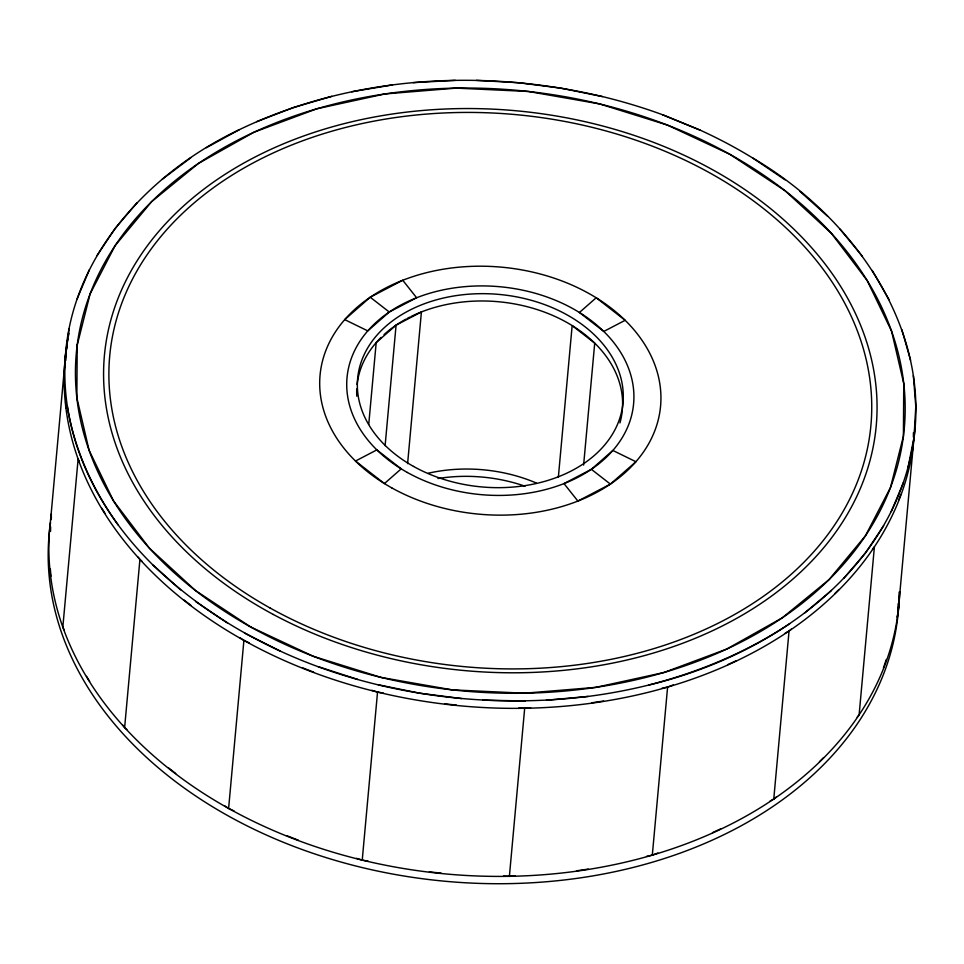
<?xml version="1.0" encoding="UTF-8"?>
<svg xmlns="http://www.w3.org/2000/svg" width="964" height="964" viewBox="0 0 964 964"><rect width="100%" height="100%" fill="white"/><g stroke="black" fill="none" stroke-linecap="round" stroke-linejoin="round"><path stroke-width="1.45" d="M50.333 568.832L50.971 576.243M50.574 531.333L50.61 526.838M65.612 402.277L66.263 408.194M65.889 360.283L65.95 351.282A426.329 309.251 5.2 0 0 465.901 706.323A426.329 309.251 5.2 0 0 915.065 422.304M896.954 617.093L898.05 612.718L898.111 603.717M913.39 437.162L913.426 432.667M65.95 351.282L50.658 519.331L51.393 516.415M126.838 729.531L124.633 727.507L139.925 559.457L138.129 557.096M234.071 810.977L228.613 808.435L243.904 640.385L240.217 637.939M368.742 424.401L376.189 342.606L379.214 339.304A133.225 96.641 5.2 0 1 381.093 337.388M385.118 445.621L396.084 325.157L421.413 311.938A133.225 96.641 5.2 0 1 558.132 317.915A133.225 96.641 5.2 0 1 622.443 408.543M368.079 861.141L362.235 860.117L377.539 692.068L371.851 690.296M407.603 463.636L421.413 311.938L416.653 313.903A133.225 96.641 5.2 0 0 411.206 316.421M503.461 876.059L509.39 876.324L524.681 708.275L530.646 707.793M558.349 477.276L572.158 325.591L594.716 343.136L583.618 465.082M646.495 856.381L652.315 855.116L667.606 687.067L673.209 684.982M769.887 801.217L773.767 799.036L789.058 630.986L791.348 629.118M898.05 612.718L913.342 444.669L912.607 447.585M785.082 179.87L753.065 158.229C853.297 216.972 936.128 331.724 911.534 452.598C885.904 577.388 765.898 657.087 648.784 685.03A426.329 309.251 5.2 0 1 588.161 696.418C434.125 715.336 266.811 674.499 153.107 565.157A426.329 309.251 5.2 0 1 118.198 524.958C92.351 489.845 73.698 448.995 67.263 405.711A426.329 309.251 5.2 0 1 65.191 359.331C70.685 256.147 149.541 172.086 239.301 129.694C351.366 75.819 482.301 68.022 602.428 96.581A426.329 309.251 5.2 0 1 662.352 114.656L700.238 130.164A426.329 309.251 5.2 0 1 753.053 158.229M65.191 359.331L69.095 328.748M908.004 467.673L914.005 437.355L915.8 406.567L913.366 375.623M66.311 349.824L67.046 346.907M900.846 494.315L898.761 499.846M886.29 659.448L883.47 667.895M77.18 298.768L89.375 269.703M891.254 511.631L903.449 482.566M96.978 255.605L115.09 228.456L136.924 202.91M883.651 525.729L865.539 552.89L843.693 578.424M838.933 589.534L834.728 593.704M872.492 549.106L874.408 546.805L859.117 714.854L857.201 717.156M823.642 757.584L819.436 761.753M370.236 297.225L344.714 319.626L367.778 330.881L389.263 312.023L416.617 297.755L402.747 280.259L370.236 297.225L389.263 312.023M396.084 325.157L376.189 342.606A133.225 96.641 5.2 0 0 357.102 384.528M591.366 469.311L612.851 450.465L635.915 461.72L610.381 484.109L577.882 501.075L564.012 483.591L591.366 469.311L610.381 484.109M804.422 613.164L831.438 590.51M773.767 799.036L776.056 797.168M162.277 179.232L190.896 157.662M789.733 623.684C746.787 652.266 698.659 672.233 648.784 685.03M735.906 660.87L727.82 664.618M785.178 633.167L789.058 630.986M720.614 828.919L712.516 832.667M206.332 147.721L239.301 129.694M256.737 121.645L293.309 107.57L331.845 96.304M652.315 855.116L657.918 853.032M603.609 701.033L591.824 702.792M661.786 688.332L667.606 687.067M588.317 869.082L576.52 870.829M351.715 91.761L392.469 84.916M546.443 700.226L588.161 696.418M509.39 876.324L515.354 875.842M413.231 82.639L455.273 80.361M482.952 700.165L525.344 700.973M456.442 705.106L444.681 703.816M518.753 708.01L524.681 708.275M441.151 873.155L429.378 871.866M476.457 80.386L518.873 82.735L561 88.158L602.428 96.581M461.756 698.599L419.629 693.176L378.201 684.765M377.539 692.068L383.371 693.092M313.637 672.137L302.515 667.811M298.346 840.186L287.212 835.86M356.56 858.346L362.235 860.117M318.277 666.678L357.873 679.451M662.352 114.656L700.238 130.164M243.904 640.385L249.363 642.928M244.579 633.071L280.379 651.17M191.017 605.464L184.016 599.994M175.713 773.514L168.724 768.043M224.925 805.988L228.613 808.435M195.547 601.476L227.564 623.106M800.012 191.487L827.522 216.177M153.107 565.157L180.617 589.86M139.925 559.457L142.13 561.482M840.042 229.191L862.431 256.388M104.943 513.342L101.859 508.305M89.652 681.391L86.567 676.354M122.838 725.145L124.633 727.507M118.198 524.958C92.568 489.616 74.071 448.983 67.263 405.711M872.251 270.498L889.025 299.587M79.397 461.72L78.12 459.057L62.829 627.106L64.106 629.769M901.846 329.592L910.558 360.199M899.725 591.751A426.329 309.251 5.2 0 1 445.79 873.95A426.329 309.251 5.2 0 1 51.429 513.776M66.13 349.896A426.329 309.251 5.2 0 1 66.938 344.341M67.408 341.569A426.329 309.251 5.2 0 1 67.89 338.81M68.42 336.05A426.329 309.251 5.2 0 1 68.986 333.291M428.185 473.24A133.225 96.641 5.2 0 1 536.346 483.024M622.334 409.989A133.225 96.641 5.2 0 1 619.936 422.931M356.788 396.18A133.225 96.641 5.2 0 1 356.764 388.853M384.046 334.604A133.225 96.641 5.2 0 1 405.952 319.144M407.242 318.445A133.225 96.641 5.2 0 1 409.869 317.084M898.81 604.669A426.329 309.251 5.2 0 1 442.247 880.988A426.329 309.251 5.2 0 1 50.562 522.476M50.984 519.704A426.329 309.251 5.2 0 1 51.441 516.933M899.183 592.041A426.329 309.251 5.2 0 1 899.063 599.066M437.969 478.53A133.225 96.641 5.2 0 1 525.019 486.205M77.204 345.148L76.855 397.795L89.074 450.224L113.475 500.846L149.336 548.118L195.547 590.595L250.712 627.01L313.167 656.243L380.997 677.403L452.152 689.863L524.476 693.212L595.752 687.38L663.822 672.535L726.627 649.121L782.238 617.852L828.992 579.689L865.455 535.779L890.519 487.447L903.413 436.186L903.762 383.539L891.555 331.122L867.154 280.5L831.293 233.228L785.082 190.739L729.905 154.324L667.45 125.091L599.62 103.931L528.465 91.484L456.153 88.122L384.877 93.954L316.807 108.799L254.002 132.213L198.379 163.482L151.625 201.657L115.174 245.567L90.11 293.887L77.204 345.148M401.205 468.853L384.431 483.567L355.487 461.045L376.84 449.887L401.205 468.853M596.198 297.768L579.424 312.493L603.777 331.447L625.142 320.301L596.198 297.768M250.712 627.01A415.677 301.515 5.2 0 0 903.413 436.186A415.677 301.515 5.2 0 0 316.807 108.799A415.677 301.515 5.2 0 0 250.712 627.01M273.294 614.466A387.504 281.09 5.2 0 0 876.059 427.534A387.504 281.09 5.2 0 0 321.578 130.007A387.504 281.09 5.2 0 0 273.294 614.466M407.374 472.481A143.889 104.377 5.2 0 0 633.312 406.422A143.889 104.377 5.2 0 0 430.245 293.104A143.889 104.377 5.2 0 0 407.374 472.481M391.77 487.88A170.965 124.019 5.2 0 0 660.22 409.387A170.965 124.019 5.2 0 0 418.942 274.74A170.965 124.019 5.2 0 0 391.77 487.88M413.52 466.419A133.225 96.641 5.2 0 0 622.72 405.254A133.225 96.641 5.2 0 0 434.704 300.322A133.225 96.641 5.2 0 0 413.52 466.419M270.028 607.971A382.178 277.222 5.2 0 0 870.131 432.523A382.178 277.222 5.2 0 0 330.785 131.514A382.178 277.222 5.2 0 0 270.028 607.971"/></g></svg>
